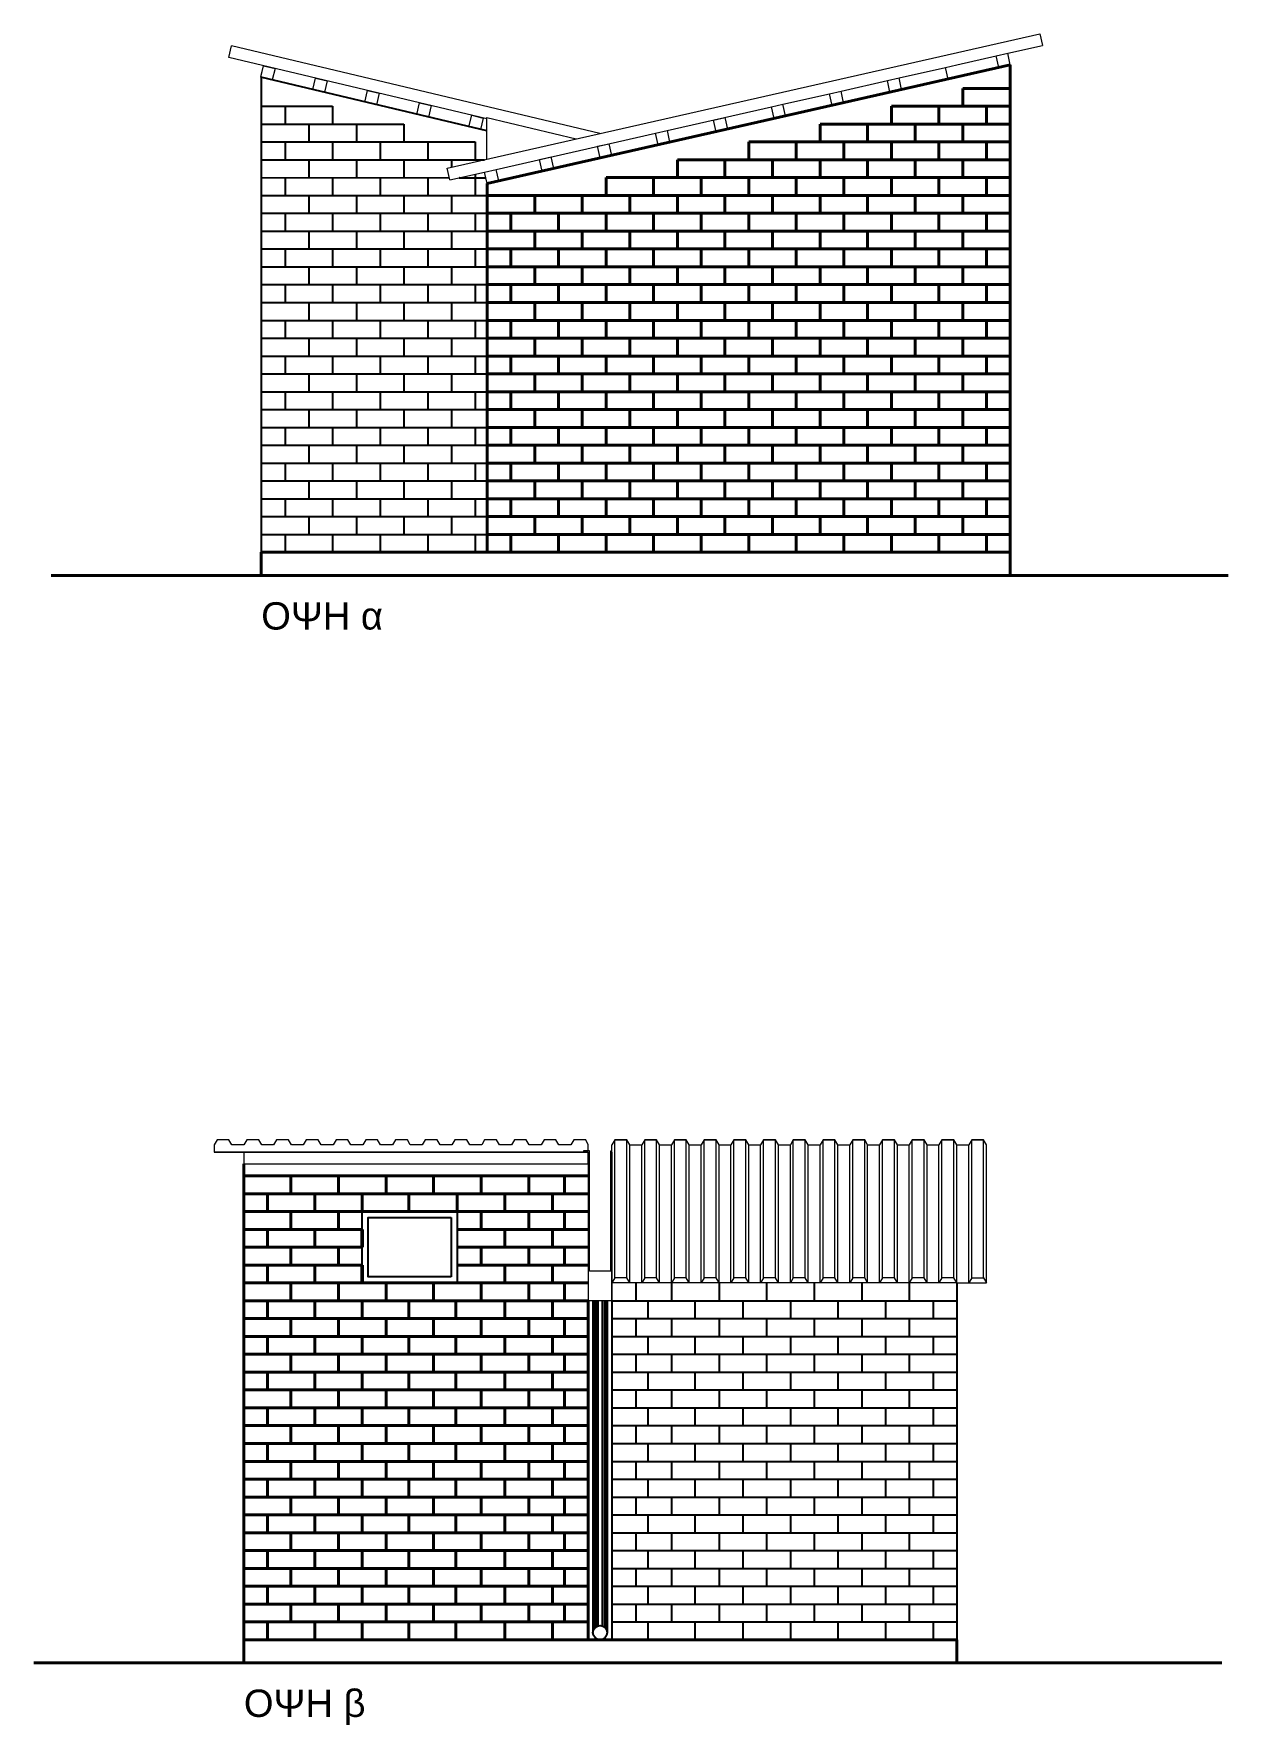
# Model space of a CAD drawing. Header units: millimetres. Extents: x 36.7 to 96.9, y 30.4 to 46.6.
# Drawn here: x 74.21 to 84.25, y 30.35 to 44.57 of the extents above; entities that cross this region are included whole.
import ezdxf

# ---------------------------------------------------------------- set-up
doc = ezdxf.new("R2010")
doc.units = ezdxf.units.MM
for name, color, linetype, lineweight in [('ΠΡΟΒΑΛΛΟΜΕΝΑ 1', 150, 'Continuous', 40), ('ΣΤΕΓΗ', 2, 'Continuous', 20), ('ΤΕΜΝΟΜΕΝΑ', 5, 'Continuous', 50)]:
    doc.layers.add(name, color=color, linetype=linetype, lineweight=lineweight)
doc.layers.add('ΠΡΟΒΑΛΛΟΜΕΝΑ 2', color=8, linetype='Continuous')
doc.styles.get("Standard").update_dxf_attribs({"font": 'arial.ttf'})

msp = doc.modelspace()

# ---------------------------------------------------------------- linework, layer by layer
at = {"layer": 'ΠΡΟΒΑΛΛΟΜΕΝΑ 1'}
for p, q in [((78.019, 43.313), (82.419, 44.31)), ((82.419, 40.213), (82.419, 44.31)), ((82.019, 44.113), (82.419, 44.113)), ((82.019, 44.113), (82.019, 43.963)), ((82.419, 44.213), (82.419, 40.213)), ((81.419, 43.963), (81.419, 43.813)), ((81.419, 43.963), (82.419, 43.963)), ((81.819, 43.963), (81.819, 43.813)), ((82.219, 43.963), (82.219, 43.813)), ((80.819, 43.813), (82.419, 43.813)), ((80.819, 43.813), (80.819, 43.663)), ((81.219, 43.813), (81.219, 43.663)), ((81.619, 43.813), (81.619, 43.658)), ((82.019, 43.813), (82.019, 43.663)), ((80.219, 43.663), (80.219, 43.513)), ((80.219, 43.663), (82.419, 43.663)), ((80.619, 43.663), (80.619, 43.513)), ((81.019, 43.663), (81.019, 43.513)), ((81.419, 43.663), (81.419, 43.513)), ((81.819, 43.663), (81.819, 43.513)), ((82.219, 43.663), (82.219, 43.513)), ((79.619, 43.513), (82.419, 43.513)), ((79.619, 43.513), (79.619, 43.363)), ((80.019, 43.513), (80.019, 43.358)), ((80.419, 43.513), (80.419, 43.363)), ((80.819, 43.513), (80.819, 43.363)), ((81.219, 43.513), (81.219, 43.363)), ((81.619, 43.513), (81.619, 43.358)), ((82.019, 43.513), (82.019, 43.363)), ((78.019, 40.213), (78.019, 43.313)), ((79.019, 43.363), (79.019, 43.213)), ((79.019, 43.363), (82.419, 43.363)), ((79.419, 43.363), (79.419, 43.213)), ((79.819, 43.363), (79.819, 43.213)), ((80.219, 43.363), (80.219, 43.213)), ((80.619, 43.363), (80.619, 43.213)), ((81.019, 43.363), (81.019, 43.213)), ((81.419, 43.363), (81.419, 43.213)), ((81.819, 43.363), (81.819, 43.213)), ((82.219, 43.363), (82.219, 43.213)), ((78.019, 43.213), (78.019, 40.213)), ((78.019, 43.213), (82.419, 43.213)), ((78.419, 43.213), (78.419, 43.063)), ((78.819, 43.213), (78.819, 43.063)), ((79.219, 43.213), (79.219, 43.063)), ((79.619, 43.213), (79.619, 43.063)), ((80.019, 43.213), (80.019, 43.058)), ((80.419, 43.213), (80.419, 43.063)), ((80.819, 43.213), (80.819, 43.063)), ((81.219, 43.213), (81.219, 43.063)), ((81.619, 43.213), (81.619, 43.058)), ((82.019, 43.213), (82.019, 43.063)), ((78.019, 43.063), (82.419, 43.063)), ((78.219, 43.063), (78.219, 42.913)), ((78.619, 43.063), (78.619, 42.913)), ((79.019, 43.063), (79.019, 42.913)), ((79.419, 43.063), (79.419, 42.913)), ((79.819, 43.063), (79.819, 42.913)), ((80.219, 43.063), (80.219, 42.913)), ((80.619, 43.063), (80.619, 42.913)), ((81.019, 43.063), (81.019, 42.913)), ((81.419, 43.063), (81.419, 42.913)), ((81.819, 43.063), (81.819, 42.913)), ((82.219, 43.063), (82.219, 42.913)), ((78.019, 42.913), (82.419, 42.913)), ((78.419, 42.913), (78.419, 42.763)), ((78.819, 42.913), (78.819, 42.763)), ((79.219, 42.913), (79.219, 42.763)), ((79.619, 42.913), (79.619, 42.763)), ((80.019, 42.913), (80.019, 42.758)), ((80.419, 42.913), (80.419, 42.763)), ((80.819, 42.913), (80.819, 42.763)), ((81.219, 42.913), (81.219, 42.763)), ((81.619, 42.913), (81.619, 42.758)), ((82.019, 42.913), (82.019, 42.763)), ((78.019, 42.763), (82.419, 42.763)), ((78.219, 42.763), (78.219, 42.613)), ((78.619, 42.763), (78.619, 42.613)), ((79.019, 42.763), (79.019, 42.613)), ((79.419, 42.763), (79.419, 42.613)), ((79.819, 42.763), (79.819, 42.613)), ((80.219, 42.763), (80.219, 42.613)), ((80.619, 42.763), (80.619, 42.613)), ((81.019, 42.763), (81.019, 42.613)), ((81.419, 42.763), (81.419, 42.613)), ((81.819, 42.763), (81.819, 42.613)), ((82.219, 42.763), (82.219, 42.613)), ((78.019, 42.613), (82.419, 42.613)), ((78.419, 42.613), (78.419, 42.463)), ((78.819, 42.613), (78.819, 42.463)), ((79.219, 42.613), (79.219, 42.463)), ((79.619, 42.613), (79.619, 42.463)), ((80.019, 42.613), (80.019, 42.458)), ((80.419, 42.613), (80.419, 42.463)), ((80.819, 42.613), (80.819, 42.463)), ((81.219, 42.613), (81.219, 42.463)), ((81.619, 42.613), (81.619, 42.458)), ((82.019, 42.613), (82.019, 42.463)), ((78.019, 42.463), (82.419, 42.463)), ((78.219, 42.463), (78.219, 42.313)), ((78.619, 42.463), (78.619, 42.313)), ((79.019, 42.463), (79.019, 42.313)), ((79.419, 42.463), (79.419, 42.313)), ((79.819, 42.463), (79.819, 42.313)), ((80.219, 42.463), (80.219, 42.313)), ((80.619, 42.463), (80.619, 42.313)), ((81.019, 42.463), (81.019, 42.313)), ((81.419, 42.463), (81.419, 42.313)), ((81.819, 42.463), (81.819, 42.313)), ((82.219, 42.463), (82.219, 42.313)), ((78.019, 42.313), (82.419, 42.313)), ((78.419, 42.313), (78.419, 42.163)), ((78.819, 42.313), (78.819, 42.163)), ((79.219, 42.313), (79.219, 42.163)), ((79.619, 42.313), (79.619, 42.163)), ((80.019, 42.313), (80.019, 42.158)), ((80.419, 42.313), (80.419, 42.163)), ((80.819, 42.313), (80.819, 42.163)), ((81.219, 42.313), (81.219, 42.163)), ((81.619, 42.313), (81.619, 42.158)), ((82.019, 42.313), (82.019, 42.163)), ((78.019, 42.163), (82.419, 42.163)), ((78.219, 42.163), (78.219, 42.013)), ((78.619, 42.163), (78.619, 42.013)), ((79.019, 42.163), (79.019, 42.013)), ((79.419, 42.163), (79.419, 42.013)), ((79.819, 42.163), (79.819, 42.013)), ((80.219, 42.163), (80.219, 42.013)), ((80.619, 42.163), (80.619, 42.013)), ((81.019, 42.163), (81.019, 42.013)), ((81.419, 42.163), (81.419, 42.013)), ((81.819, 42.163), (81.819, 42.013)), ((82.219, 42.163), (82.219, 42.013)), ((78.019, 42.013), (82.419, 42.013)), ((78.419, 42.013), (78.419, 41.863)), ((78.819, 42.013), (78.819, 41.863)), ((79.219, 42.013), (79.219, 41.863)), ((79.619, 42.013), (79.619, 41.863)), ((80.019, 42.013), (80.019, 41.858)), ((80.419, 42.013), (80.419, 41.863)), ((80.819, 42.013), (80.819, 41.863)), ((81.219, 42.013), (81.219, 41.863)), ((81.619, 42.013), (81.619, 41.858)), ((82.019, 42.013), (82.019, 41.863)), ((78.019, 41.863), (82.419, 41.863)), ((78.219, 41.863), (78.219, 41.713)), ((78.619, 41.863), (78.619, 41.713)), ((79.019, 41.863), (79.019, 41.713)), ((79.419, 41.863), (79.419, 41.713)), ((79.819, 41.863), (79.819, 41.713)), ((80.219, 41.863), (80.219, 41.713)), ((80.619, 41.863), (80.619, 41.713)), ((81.019, 41.863), (81.019, 41.713)), ((81.419, 41.863), (81.419, 41.713)), ((81.819, 41.863), (81.819, 41.713)), ((82.219, 41.863), (82.219, 41.713)), ((78.019, 41.713), (82.419, 41.713)), ((78.419, 41.713), (78.419, 41.563)), ((78.819, 41.713), (78.819, 41.563)), ((79.219, 41.713), (79.219, 41.563)), ((79.619, 41.713), (79.619, 41.563)), ((80.019, 41.713), (80.019, 41.558)), ((80.419, 41.713), (80.419, 41.563)), ((80.819, 41.713), (80.819, 41.563)), ((81.219, 41.713), (81.219, 41.563)), ((81.619, 41.713), (81.619, 41.558)), ((82.019, 41.713), (82.019, 41.563)), ((78.019, 41.563), (82.419, 41.563)), ((78.219, 41.563), (78.219, 41.413)), ((78.619, 41.563), (78.619, 41.413)), ((79.019, 41.563), (79.019, 41.413)), ((79.419, 41.563), (79.419, 41.413)), ((79.819, 41.563), (79.819, 41.413)), ((80.219, 41.563), (80.219, 41.413)), ((80.619, 41.563), (80.619, 41.413)), ((81.019, 41.563), (81.019, 41.413)), ((81.419, 41.563), (81.419, 41.413)), ((81.819, 41.563), (81.819, 41.413)), ((82.219, 41.563), (82.219, 41.413)), ((78.019, 41.413), (82.419, 41.413)), ((78.419, 41.413), (78.419, 41.263)), ((78.819, 41.413), (78.819, 41.263)), ((79.219, 41.413), (79.219, 41.263)), ((79.619, 41.413), (79.619, 41.263)), ((80.019, 41.413), (80.019, 41.258)), ((80.419, 41.413), (80.419, 41.263)), ((80.819, 41.413), (80.819, 41.263)), ((81.219, 41.413), (81.219, 41.263)), ((81.619, 41.413), (81.619, 41.258)), ((82.019, 41.413), (82.019, 41.263)), ((78.019, 41.263), (82.419, 41.263)), ((78.219, 41.263), (78.219, 41.113)), ((78.619, 41.263), (78.619, 41.113)), ((79.019, 41.263), (79.019, 41.113)), ((79.419, 41.263), (79.419, 41.113)), ((79.819, 41.263), (79.819, 41.113)), ((80.219, 41.263), (80.219, 41.113)), ((80.619, 41.263), (80.619, 41.113)), ((81.019, 41.263), (81.019, 41.113)), ((81.419, 41.263), (81.419, 41.113)), ((81.819, 41.263), (81.819, 41.113)), ((82.219, 41.263), (82.219, 41.113)), ((78.019, 41.113), (82.419, 41.113)), ((78.419, 41.113), (78.419, 40.963)), ((78.819, 41.113), (78.819, 40.963)), ((79.219, 41.113), (79.219, 40.963)), ((79.619, 41.113), (79.619, 40.963)), ((80.019, 41.113), (80.019, 40.958)), ((80.419, 41.113), (80.419, 40.963)), ((80.819, 41.113), (80.819, 40.963)), ((81.219, 41.113), (81.219, 40.963)), ((81.619, 41.113), (81.619, 40.958)), ((82.019, 41.113), (82.019, 40.963)), ((78.019, 40.963), (82.419, 40.963)), ((78.219, 40.963), (78.219, 40.813)), ((78.619, 40.963), (78.619, 40.813)), ((79.019, 40.963), (79.019, 40.813)), ((79.419, 40.963), (79.419, 40.813)), ((79.819, 40.963), (79.819, 40.813)), ((80.219, 40.963), (80.219, 40.813)), ((80.619, 40.963), (80.619, 40.813)), ((81.019, 40.963), (81.019, 40.813)), ((81.419, 40.963), (81.419, 40.813)), ((81.819, 40.963), (81.819, 40.813)), ((82.219, 40.963), (82.219, 40.813)), ((78.019, 40.813), (82.419, 40.813)), ((78.419, 40.813), (78.419, 40.663)), ((78.819, 40.813), (78.819, 40.663)), ((79.219, 40.813), (79.219, 40.663)), ((79.619, 40.813), (79.619, 40.663)), ((80.019, 40.813), (80.019, 40.658)), ((80.419, 40.813), (80.419, 40.663)), ((80.819, 40.813), (80.819, 40.663)), ((81.219, 40.813), (81.219, 40.663)), ((81.619, 40.813), (81.619, 40.658)), ((82.019, 40.813), (82.019, 40.663)), ((78.019, 40.663), (82.419, 40.663)), ((78.219, 40.663), (78.219, 40.513)), ((78.619, 40.663), (78.619, 40.513)), ((79.019, 40.663), (79.019, 40.513)), ((79.419, 40.663), (79.419, 40.513)), ((79.819, 40.663), (79.819, 40.513)), ((80.219, 40.663), (80.219, 40.513)), ((80.619, 40.663), (80.619, 40.513)), ((81.019, 40.663), (81.019, 40.513)), ((81.419, 40.663), (81.419, 40.513)), ((81.819, 40.663), (81.819, 40.513)), ((82.219, 40.663), (82.219, 40.513)), ((78.019, 40.513), (82.419, 40.513)), ((78.419, 40.513), (78.419, 40.363)), ((78.819, 40.513), (78.819, 40.363)), ((79.219, 40.513), (79.219, 40.363)), ((79.619, 40.513), (79.619, 40.363)), ((80.019, 40.513), (80.019, 40.358)), ((80.419, 40.513), (80.419, 40.363)), ((80.819, 40.513), (80.819, 40.363)), ((81.219, 40.513), (81.219, 40.363)), ((81.619, 40.513), (81.619, 40.358)), ((82.019, 40.513), (82.019, 40.363)), ((78.019, 40.363), (82.419, 40.363)), ((78.219, 40.363), (78.219, 40.213)), ((78.619, 40.363), (78.619, 40.213)), ((79.019, 40.363), (79.019, 40.213)), ((79.419, 40.363), (79.419, 40.213)), ((79.819, 40.363), (79.819, 40.213)), ((80.219, 40.363), (80.219, 40.213)), ((80.619, 40.363), (80.619, 40.213)), ((81.019, 40.363), (81.019, 40.208)), ((81.419, 40.363), (81.419, 40.213)), ((81.819, 40.363), (81.819, 40.213)), ((82.219, 40.363), (82.219, 40.213)), ((76.119, 40.213), (78.019, 40.213)), ((76.119, 40.213), (76.119, 40.018)), ((76.119, 40.213), (82.419, 40.213)), ((82.419, 40.213), (82.219, 40.213)), ((82.419, 40.018), (82.419, 40.213)), ((82.419, 40.193), (82.419, 40.018)), ((74.353, 40.018), (84.251, 40.018)), ((75.973, 35.07), (75.973, 31.07)), ((75.973, 31.07), (75.973, 35.07)), ((75.973, 34.97), (78.869, 34.97)), ((76.369, 34.97), (76.369, 34.82)), ((76.769, 34.97), (76.769, 34.82)), ((77.169, 34.97), (77.169, 34.82)), ((77.569, 34.97), (77.569, 34.82)), ((77.969, 34.97), (77.969, 34.82)), ((78.369, 34.97), (78.369, 34.82)), ((78.669, 34.97), (78.669, 34.82)), ((75.973, 34.82), (78.869, 34.82)), ((76.173, 34.82), (76.173, 34.67)), ((76.569, 34.82), (76.569, 34.67)), ((76.969, 34.82), (76.969, 34.67)), ((77.36, 34.82), (77.36, 34.67)), ((77.766, 34.82), (77.766, 34.67)), ((78.169, 34.82), (78.169, 34.67)), ((78.569, 34.82), (78.569, 34.67)), ((75.973, 34.67), (78.869, 34.67)), ((76.369, 34.67), (76.369, 34.52)), ((76.769, 34.67), (76.769, 34.52)), ((77.969, 34.67), (77.969, 34.52)), ((78.369, 34.67), (78.369, 34.52)), ((78.669, 34.67), (78.669, 34.52)), ((75.973, 34.52), (76.969, 34.52)), ((76.173, 34.52), (76.173, 34.37)), ((76.569, 34.52), (76.569, 34.37)), ((77.766, 34.52), (78.869, 34.52)), ((78.169, 34.52), (78.169, 34.37)), ((78.569, 34.52), (78.569, 34.37)), ((75.973, 34.37), (76.969, 34.37)), ((76.369, 34.37), (76.369, 34.22)), ((76.769, 34.37), (76.769, 34.22)), ((77.766, 34.37), (78.869, 34.37)), ((77.969, 34.37), (77.969, 34.22)), ((78.369, 34.37), (78.369, 34.22)), ((78.669, 34.37), (78.669, 34.22)), ((75.973, 34.22), (76.969, 34.22)), ((76.173, 34.22), (76.173, 34.07)), ((76.569, 34.22), (76.569, 34.07)), ((77.766, 34.22), (78.869, 34.22)), ((78.169, 34.22), (78.169, 34.07)), ((78.569, 34.22), (78.569, 34.07)), ((75.973, 34.07), (78.869, 34.07)), ((76.369, 34.07), (76.369, 33.92)), ((76.769, 34.07), (76.769, 33.92)), ((77.169, 34.07), (77.169, 33.92)), ((77.569, 34.07), (77.569, 33.92)), ((77.969, 34.07), (77.969, 33.92)), ((78.369, 34.07), (78.369, 33.92)), ((78.669, 34.07), (78.669, 33.92)), ((75.973, 33.92), (78.869, 33.92)), ((76.173, 33.92), (76.173, 33.77)), ((76.569, 33.92), (76.569, 33.77)), ((76.969, 33.92), (76.969, 33.77)), ((77.36, 33.92), (77.36, 33.77)), ((77.756, 33.92), (77.756, 33.77)), ((78.169, 33.92), (78.169, 33.77)), ((78.569, 33.92), (78.569, 33.77)), ((78.869, 33.92), (78.869, 31.07)), ((75.973, 33.77), (78.869, 33.77)), ((76.369, 33.77), (76.369, 33.62)), ((76.769, 33.77), (76.769, 33.62)), ((77.169, 33.77), (77.169, 33.62)), ((77.569, 33.77), (77.569, 33.62)), ((77.969, 33.77), (77.969, 33.62)), ((78.369, 33.77), (78.369, 33.62)), ((78.669, 33.77), (78.669, 33.62)), ((75.973, 33.62), (78.869, 33.62)), ((76.173, 33.62), (76.173, 33.47)), ((76.569, 33.62), (76.569, 33.47)), ((76.969, 33.62), (76.969, 33.47)), ((77.36, 33.62), (77.36, 33.47)), ((77.756, 33.62), (77.756, 33.47)), ((78.169, 33.62), (78.169, 33.47)), ((78.569, 33.62), (78.569, 33.47)), ((75.973, 33.47), (78.869, 33.47)), ((76.369, 33.47), (76.369, 33.32)), ((76.769, 33.47), (76.769, 33.32)), ((77.169, 33.47), (77.169, 33.32)), ((77.569, 33.47), (77.569, 33.32)), ((77.969, 33.47), (77.969, 33.32)), ((78.369, 33.47), (78.369, 33.32)), ((78.669, 33.47), (78.669, 33.32)), ((75.973, 33.32), (78.869, 33.32)), ((76.173, 33.32), (76.173, 33.17)), ((76.569, 33.32), (76.569, 33.17)), ((76.969, 33.32), (76.969, 33.17)), ((77.36, 33.32), (77.36, 33.17)), ((77.756, 33.32), (77.756, 33.17)), ((78.169, 33.32), (78.169, 33.17)), ((78.569, 33.32), (78.569, 33.17)), ((75.973, 33.17), (77.969, 33.17)), ((76.369, 33.17), (76.369, 33.02)), ((76.769, 33.17), (76.769, 33.02)), ((77.169, 33.17), (77.169, 33.02)), ((77.569, 33.17), (77.569, 33.02)), ((77.756, 33.17), (78.869, 33.17)), ((77.969, 33.17), (77.969, 33.02)), ((78.369, 33.17), (78.369, 33.02)), ((78.669, 33.17), (78.669, 33.02)), ((75.973, 33.02), (77.969, 33.02)), ((76.173, 33.02), (76.173, 32.87)), ((76.569, 33.02), (76.569, 32.87)), ((76.969, 33.02), (76.969, 32.87)), ((77.36, 33.02), (77.36, 32.87)), ((77.756, 33.02), (78.869, 33.02)), ((77.756, 33.02), (77.756, 32.87)), ((78.169, 33.02), (78.169, 32.87)), ((78.569, 33.02), (78.569, 32.87)), ((75.973, 32.87), (77.969, 32.87)), ((76.369, 32.87), (76.369, 32.72)), ((76.769, 32.87), (76.769, 32.72)), ((77.169, 32.87), (77.169, 32.72)), ((77.569, 32.87), (77.569, 32.72)), ((77.756, 32.87), (78.869, 32.87)), ((77.969, 32.87), (77.969, 32.72)), ((78.369, 32.87), (78.369, 32.72)), ((78.669, 32.87), (78.669, 32.72)), ((75.973, 32.72), (77.969, 32.72)), ((76.173, 32.72), (76.173, 32.57)), ((76.569, 32.72), (76.569, 32.57)), ((76.969, 32.72), (76.969, 32.57)), ((77.36, 32.72), (77.36, 32.57)), ((77.756, 32.72), (78.869, 32.72)), ((77.756, 32.72), (77.756, 32.57)), ((78.169, 32.72), (78.169, 32.57)), ((78.569, 32.72), (78.569, 32.57)), ((75.973, 32.57), (77.969, 32.57)), ((76.369, 32.57), (76.369, 32.42)), ((76.769, 32.57), (76.769, 32.42)), ((77.169, 32.57), (77.169, 32.42)), ((77.569, 32.57), (77.569, 32.42)), ((77.756, 32.57), (78.869, 32.57)), ((77.969, 32.57), (77.969, 32.42)), ((78.369, 32.57), (78.369, 32.42)), ((78.669, 32.57), (78.669, 32.42)), ((75.973, 32.42), (77.969, 32.42)), ((76.173, 32.42), (76.173, 32.27)), ((76.569, 32.42), (76.569, 32.27)), ((76.969, 32.42), (76.969, 32.27)), ((77.36, 32.42), (77.36, 32.27)), ((77.756, 32.42), (78.869, 32.42)), ((77.756, 32.42), (77.756, 32.27)), ((78.169, 32.42), (78.169, 32.27)), ((78.569, 32.42), (78.569, 32.27)), ((75.973, 32.27), (77.969, 32.27)), ((76.369, 32.27), (76.369, 32.12)), ((76.769, 32.27), (76.769, 32.12)), ((77.169, 32.27), (77.169, 32.12)), ((77.569, 32.27), (77.569, 32.12)), ((77.756, 32.27), (78.869, 32.27)), ((77.969, 32.27), (77.969, 32.12)), ((78.369, 32.27), (78.369, 32.12)), ((78.669, 32.27), (78.669, 32.12)), ((75.973, 32.12), (77.969, 32.12)), ((76.173, 32.12), (76.173, 31.97)), ((76.569, 32.12), (76.569, 31.97)), ((76.969, 32.12), (76.969, 31.97)), ((77.36, 32.12), (77.36, 31.97)), ((77.756, 32.12), (78.869, 32.12)), ((77.756, 32.12), (77.756, 31.97)), ((78.169, 32.12), (78.169, 31.97)), ((78.569, 32.12), (78.569, 31.97)), ((75.973, 31.97), (77.969, 31.97)), ((76.369, 31.97), (76.369, 31.82)), ((76.769, 31.97), (76.769, 31.82)), ((77.169, 31.97), (77.169, 31.82)), ((77.569, 31.97), (77.569, 31.82)), ((77.756, 31.97), (78.869, 31.97)), ((77.969, 31.97), (77.969, 31.82)), ((78.369, 31.97), (78.369, 31.82)), ((78.669, 31.97), (78.669, 31.82)), ((75.973, 31.82), (77.969, 31.82)), ((76.173, 31.82), (76.173, 31.67)), ((76.569, 31.82), (76.569, 31.67)), ((76.969, 31.82), (76.969, 31.67)), ((77.36, 31.82), (77.36, 31.67)), ((77.756, 31.82), (78.869, 31.82)), ((77.756, 31.82), (77.756, 31.67)), ((78.169, 31.82), (78.169, 31.67)), ((78.569, 31.82), (78.569, 31.67)), ((75.973, 31.67), (77.969, 31.67)), ((76.369, 31.67), (76.369, 31.52)), ((76.769, 31.67), (76.769, 31.52)), ((77.169, 31.67), (77.169, 31.52)), ((77.569, 31.67), (77.569, 31.52)), ((77.756, 31.67), (78.869, 31.67)), ((77.969, 31.67), (77.969, 31.52)), ((78.369, 31.67), (78.369, 31.52)), ((78.669, 31.67), (78.669, 31.52)), ((75.973, 31.52), (77.969, 31.52)), ((76.173, 31.52), (76.173, 31.37)), ((76.569, 31.52), (76.569, 31.37)), ((76.969, 31.52), (76.969, 31.37)), ((77.36, 31.52), (77.36, 31.37)), ((77.756, 31.52), (78.869, 31.52)), ((77.756, 31.52), (77.756, 31.37)), ((78.169, 31.52), (78.169, 31.37)), ((78.569, 31.52), (78.569, 31.37)), ((75.973, 31.37), (77.969, 31.37)), ((76.369, 31.37), (76.369, 31.22)), ((76.769, 31.37), (76.769, 31.22)), ((77.169, 31.37), (77.169, 31.22)), ((77.569, 31.37), (77.569, 31.22)), ((77.756, 31.37), (78.869, 31.37)), ((77.969, 31.37), (77.969, 31.22)), ((78.369, 31.37), (78.369, 31.22)), ((78.669, 31.37), (78.669, 31.22)), ((75.973, 31.22), (77.969, 31.22)), ((76.173, 31.22), (76.173, 31.07)), ((76.569, 31.22), (76.569, 31.07)), ((76.969, 31.22), (76.969, 31.07)), ((77.36, 31.22), (77.36, 31.07)), ((77.756, 31.22), (78.869, 31.22)), ((77.756, 31.22), (77.756, 31.07)), ((78.169, 31.22), (78.169, 31.07)), ((78.569, 31.22), (78.569, 31.07)), ((75.973, 31.07), (78.869, 31.07)), ((75.973, 31.07), (75.973, 30.875)), ((75.973, 31.07), (81.969, 31.07)), ((81.969, 31.07), (81.969, 30.875)), ((74.207, 30.875), (84.198, 30.875))]:
    msp.add_line(p, q, dxfattribs=at)
at = {"layer": 'ΠΡΟΒΑΛΛΟΜΕΝΑ 2'}
for p, q in [((78.015, 43.755), (76.115, 44.207)), ((76.119, 44.206), (76.119, 40.213)), ((76.119, 43.963), (76.719, 43.963)), ((76.319, 43.963), (76.319, 43.813)), ((76.719, 43.963), (76.719, 43.813)), ((76.119, 43.813), (77.319, 43.813)), ((76.519, 43.813), (76.519, 43.663)), ((76.919, 43.813), (76.919, 43.663)), ((77.319, 43.813), (77.319, 43.663)), ((76.119, 43.663), (77.919, 43.663)), ((76.319, 43.663), (76.319, 43.513)), ((76.719, 43.663), (76.719, 43.513)), ((77.119, 43.663), (77.119, 43.513)), ((77.519, 43.663), (77.519, 43.513)), ((77.919, 43.663), (77.919, 43.513)), ((76.119, 43.513), (77.997, 43.513)), ((76.519, 43.513), (76.519, 43.363)), ((76.919, 43.513), (76.919, 43.363)), ((77.319, 43.513), (77.319, 43.363)), ((77.719, 43.513), (77.719, 43.45)), ((77.919, 43.393), (77.919, 43.213)), ((76.119, 43.363), (77.7, 43.362)), ((76.319, 43.363), (76.319, 43.213)), ((76.719, 43.363), (76.719, 43.213)), ((77.119, 43.363), (77.119, 43.213)), ((77.519, 43.362), (77.519, 43.213)), ((77.783, 43.362), (78.008, 43.362)), ((77.787, 43.363), (77.788, 43.363)), ((76.119, 43.213), (78.019, 43.213)), ((76.519, 43.213), (76.519, 43.063)), ((76.919, 43.213), (76.919, 43.063)), ((77.319, 43.213), (77.319, 43.063)), ((77.719, 43.213), (77.719, 43.063)), ((76.119, 43.063), (78.019, 43.063)), ((76.319, 43.063), (76.319, 42.913)), ((76.719, 43.063), (76.719, 42.913)), ((77.119, 43.063), (77.119, 42.913)), ((77.519, 43.063), (77.519, 42.913)), ((77.919, 43.063), (77.919, 42.913)), ((76.119, 42.913), (78.019, 42.913)), ((76.519, 42.913), (76.519, 42.763)), ((76.919, 42.913), (76.919, 42.763)), ((77.319, 42.913), (77.319, 42.763)), ((77.719, 42.913), (77.719, 42.763)), ((76.119, 42.763), (78.019, 42.763)), ((76.319, 42.763), (76.319, 42.613)), ((76.719, 42.763), (76.719, 42.613)), ((77.119, 42.763), (77.119, 42.613)), ((77.519, 42.763), (77.519, 42.613)), ((77.919, 42.763), (77.919, 42.613)), ((76.119, 42.613), (78.019, 42.613)), ((76.519, 42.613), (76.519, 42.463)), ((76.919, 42.613), (76.919, 42.463)), ((77.319, 42.613), (77.319, 42.463)), ((77.719, 42.613), (77.719, 42.463)), ((76.119, 42.463), (78.019, 42.463)), ((76.319, 42.463), (76.319, 42.313)), ((76.719, 42.463), (76.719, 42.313)), ((77.119, 42.463), (77.119, 42.313)), ((77.519, 42.463), (77.519, 42.313)), ((77.919, 42.463), (77.919, 42.313)), ((76.119, 42.313), (78.019, 42.313)), ((76.519, 42.313), (76.519, 42.163)), ((76.919, 42.313), (76.919, 42.163)), ((77.319, 42.313), (77.319, 42.163)), ((77.719, 42.313), (77.719, 42.163)), ((76.119, 42.163), (78.019, 42.163)), ((76.319, 42.163), (76.319, 42.013)), ((76.719, 42.163), (76.719, 42.013)), ((77.119, 42.163), (77.119, 42.013)), ((77.519, 42.163), (77.519, 42.013)), ((77.919, 42.163), (77.919, 42.013)), ((76.119, 42.013), (78.019, 42.013)), ((76.519, 42.013), (76.519, 41.863)), ((76.919, 42.013), (76.919, 41.863)), ((77.319, 42.013), (77.319, 41.863)), ((77.719, 42.013), (77.719, 41.863)), ((76.119, 41.863), (78.019, 41.863)), ((76.319, 41.863), (76.319, 41.713)), ((76.719, 41.863), (76.719, 41.713)), ((77.119, 41.863), (77.119, 41.713)), ((77.519, 41.863), (77.519, 41.713)), ((77.919, 41.863), (77.919, 41.713)), ((76.119, 41.713), (78.019, 41.713)), ((76.519, 41.713), (76.519, 41.563)), ((76.919, 41.713), (76.919, 41.563)), ((77.319, 41.713), (77.319, 41.563)), ((77.719, 41.713), (77.719, 41.563)), ((76.119, 41.563), (78.019, 41.563)), ((76.319, 41.563), (76.319, 41.413)), ((76.719, 41.563), (76.719, 41.413)), ((77.119, 41.563), (77.119, 41.413)), ((77.519, 41.563), (77.519, 41.413)), ((77.919, 41.563), (77.919, 41.413)), ((76.119, 41.413), (78.019, 41.413)), ((76.519, 41.413), (76.519, 41.263)), ((76.919, 41.413), (76.919, 41.263)), ((77.319, 41.413), (77.319, 41.263)), ((77.719, 41.413), (77.719, 41.263)), ((76.119, 41.263), (78.019, 41.263)), ((76.319, 41.263), (76.319, 41.113)), ((76.719, 41.263), (76.719, 41.113)), ((77.119, 41.263), (77.119, 41.113)), ((77.519, 41.263), (77.519, 41.113)), ((77.919, 41.263), (77.919, 41.113)), ((76.119, 41.113), (78.019, 41.113)), ((76.519, 41.113), (76.519, 40.963)), ((76.919, 41.113), (76.919, 40.963)), ((77.319, 41.113), (77.319, 40.963)), ((77.719, 41.113), (77.719, 40.963)), ((76.119, 40.963), (78.019, 40.963)), ((76.319, 40.963), (76.319, 40.813)), ((76.719, 40.963), (76.719, 40.813)), ((77.119, 40.963), (77.119, 40.813)), ((77.519, 40.963), (77.519, 40.813)), ((77.919, 40.963), (77.919, 40.813)), ((76.119, 40.813), (78.019, 40.813)), ((76.519, 40.813), (76.519, 40.663)), ((76.919, 40.813), (76.919, 40.663)), ((77.319, 40.813), (77.319, 40.663)), ((77.719, 40.813), (77.719, 40.663)), ((76.119, 40.663), (78.019, 40.663)), ((76.319, 40.663), (76.319, 40.513)), ((76.719, 40.663), (76.719, 40.513)), ((77.119, 40.663), (77.119, 40.513)), ((77.519, 40.663), (77.519, 40.513)), ((77.919, 40.663), (77.919, 40.513)), ((76.119, 40.513), (78.019, 40.513)), ((76.519, 40.513), (76.519, 40.363)), ((76.919, 40.513), (76.919, 40.363)), ((77.319, 40.513), (77.319, 40.363)), ((77.719, 40.513), (77.719, 40.363)), ((76.119, 40.363), (78.019, 40.363)), ((76.319, 40.363), (76.319, 40.213)), ((76.719, 40.363), (76.719, 40.213)), ((77.119, 40.363), (77.119, 40.213)), ((77.519, 40.363), (77.519, 40.213)), ((77.919, 40.363), (77.919, 40.213)), ((77.716, 34.62), (77.716, 34.12)), ((77.766, 34.67), (77.766, 34.07)), ((79.269, 34.07), (79.269, 33.92)), ((79.569, 34.07), (79.569, 33.92)), ((79.969, 34.07), (79.969, 33.92)), ((80.369, 34.07), (80.369, 33.92)), ((80.769, 34.07), (80.769, 33.92)), ((81.169, 34.07), (81.169, 33.92)), ((81.569, 34.07), (81.569, 33.92)), ((81.969, 34.07), (81.969, 31.07)), ((78.909, 33.92), (78.909, 31.13)), ((78.917, 33.92), (78.917, 31.16)), ((78.932, 33.92), (78.932, 31.176)), ((78.951, 33.92), (78.951, 31.187)), ((78.986, 33.921), (78.986, 31.187)), ((79.005, 33.921), (79.005, 31.176)), ((79.02, 33.92), (79.02, 31.16)), ((79.028, 33.92), (79.028, 31.13)), ((79.069, 33.92), (81.969, 33.92)), ((79.069, 33.92), (79.069, 31.07)), ((79.369, 33.92), (79.369, 33.77)), ((79.769, 33.77), (79.769, 33.92)), ((80.169, 33.92), (80.169, 33.77)), ((80.569, 33.92), (80.569, 33.77)), ((80.969, 33.92), (80.969, 33.77)), ((81.369, 33.92), (81.369, 33.77)), ((81.769, 33.92), (81.769, 33.77)), ((79.069, 33.77), (81.969, 33.77)), ((79.269, 33.77), (79.269, 33.62)), ((79.569, 33.77), (79.569, 33.62)), ((79.969, 33.77), (79.969, 33.62)), ((80.369, 33.77), (80.369, 33.62)), ((80.769, 33.77), (80.769, 33.62)), ((81.169, 33.77), (81.169, 33.62)), ((81.569, 33.77), (81.569, 33.62)), ((79.069, 33.62), (81.969, 33.62)), ((79.369, 33.62), (79.369, 33.47)), ((79.769, 33.47), (79.769, 33.62)), ((80.169, 33.62), (80.169, 33.47)), ((80.569, 33.62), (80.569, 33.47)), ((80.969, 33.62), (80.969, 33.47)), ((81.369, 33.62), (81.369, 33.47)), ((81.769, 33.62), (81.769, 33.47)), ((79.069, 33.47), (81.969, 33.47)), ((79.269, 33.47), (79.269, 33.32)), ((79.569, 33.47), (79.569, 33.32)), ((79.969, 33.47), (79.969, 33.32)), ((80.369, 33.47), (80.369, 33.32)), ((80.769, 33.47), (80.769, 33.32)), ((81.169, 33.47), (81.169, 33.32)), ((81.569, 33.47), (81.569, 33.32)), ((79.069, 33.32), (81.969, 33.32)), ((79.369, 33.32), (79.369, 33.17)), ((79.769, 33.17), (79.769, 33.32)), ((80.169, 33.32), (80.169, 33.17)), ((80.569, 33.32), (80.569, 33.17)), ((80.969, 33.32), (80.969, 33.17)), ((81.369, 33.32), (81.369, 33.17)), ((81.769, 33.32), (81.769, 33.17)), ((79.069, 33.17), (81.969, 33.17)), ((79.269, 33.17), (79.269, 33.02)), ((79.569, 33.17), (79.569, 33.02)), ((79.969, 33.17), (79.969, 33.02)), ((80.369, 33.17), (80.369, 33.02)), ((80.769, 33.17), (80.769, 33.02)), ((81.169, 33.17), (81.169, 33.02)), ((81.569, 33.17), (81.569, 33.02)), ((79.069, 33.02), (81.969, 33.02)), ((79.369, 33.02), (79.369, 32.87)), ((79.769, 32.87), (79.769, 33.02)), ((80.169, 33.02), (80.169, 32.87)), ((80.569, 33.02), (80.569, 32.87)), ((80.969, 33.02), (80.969, 32.87)), ((81.369, 33.02), (81.369, 32.87)), ((81.769, 33.02), (81.769, 32.87)), ((79.069, 32.87), (81.969, 32.87)), ((79.269, 32.87), (79.269, 32.72)), ((79.569, 32.87), (79.569, 32.72)), ((79.969, 32.87), (79.969, 32.72)), ((80.369, 32.87), (80.369, 32.72)), ((80.769, 32.87), (80.769, 32.72)), ((81.169, 32.87), (81.169, 32.72)), ((81.569, 32.87), (81.569, 32.72)), ((79.069, 32.72), (81.969, 32.72)), ((79.369, 32.72), (79.369, 32.57)), ((79.769, 32.57), (79.769, 32.72)), ((80.169, 32.72), (80.169, 32.57)), ((80.569, 32.72), (80.569, 32.57)), ((80.969, 32.72), (80.969, 32.57)), ((81.369, 32.72), (81.369, 32.57)), ((81.769, 32.72), (81.769, 32.57)), ((79.069, 32.57), (81.969, 32.57)), ((79.269, 32.57), (79.269, 32.42)), ((79.569, 32.57), (79.569, 32.42)), ((79.969, 32.57), (79.969, 32.42)), ((80.369, 32.57), (80.369, 32.42)), ((80.769, 32.57), (80.769, 32.42)), ((81.169, 32.57), (81.169, 32.42)), ((81.569, 32.57), (81.569, 32.42)), ((79.069, 32.42), (81.969, 32.42)), ((79.369, 32.42), (79.369, 32.27)), ((79.769, 32.27), (79.769, 32.42)), ((80.169, 32.42), (80.169, 32.27)), ((80.569, 32.42), (80.569, 32.27)), ((80.969, 32.42), (80.969, 32.27)), ((81.369, 32.42), (81.369, 32.27)), ((81.769, 32.42), (81.769, 32.27)), ((79.069, 32.27), (81.969, 32.27)), ((79.269, 32.27), (79.269, 32.12)), ((79.569, 32.27), (79.569, 32.12)), ((79.969, 32.27), (79.969, 32.12)), ((80.369, 32.27), (80.369, 32.12)), ((80.769, 32.27), (80.769, 32.12)), ((81.169, 32.27), (81.169, 32.12)), ((81.569, 32.27), (81.569, 32.12)), ((79.069, 32.12), (81.969, 32.12)), ((79.369, 32.12), (79.369, 31.97)), ((79.769, 31.97), (79.769, 32.12)), ((80.169, 32.12), (80.169, 31.97)), ((80.569, 32.12), (80.569, 31.97)), ((80.969, 32.12), (80.969, 31.97)), ((81.369, 32.12), (81.369, 31.97)), ((81.769, 32.12), (81.769, 31.97)), ((79.069, 31.97), (81.969, 31.97)), ((79.269, 31.97), (79.269, 31.82)), ((79.569, 31.97), (79.569, 31.82)), ((79.969, 31.97), (79.969, 31.82)), ((80.369, 31.97), (80.369, 31.82)), ((80.769, 31.97), (80.769, 31.82)), ((81.169, 31.97), (81.169, 31.82)), ((81.569, 31.97), (81.569, 31.82)), ((79.069, 31.82), (81.969, 31.82)), ((79.369, 31.82), (79.369, 31.67)), ((79.769, 31.67), (79.769, 31.82)), ((80.169, 31.82), (80.169, 31.67)), ((80.569, 31.82), (80.569, 31.67)), ((80.969, 31.82), (80.969, 31.67)), ((81.369, 31.82), (81.369, 31.67)), ((81.769, 31.82), (81.769, 31.67)), ((79.069, 31.67), (81.969, 31.67)), ((79.269, 31.67), (79.269, 31.52)), ((79.569, 31.67), (79.569, 31.52)), ((79.969, 31.67), (79.969, 31.52)), ((80.369, 31.67), (80.369, 31.52)), ((80.769, 31.67), (80.769, 31.52)), ((81.169, 31.67), (81.169, 31.52)), ((81.569, 31.67), (81.569, 31.52)), ((79.069, 31.52), (81.969, 31.52)), ((79.369, 31.52), (79.369, 31.37)), ((79.769, 31.37), (79.769, 31.52)), ((80.169, 31.52), (80.169, 31.37)), ((80.569, 31.52), (80.569, 31.37)), ((80.969, 31.52), (80.969, 31.37)), ((81.369, 31.52), (81.369, 31.37)), ((81.769, 31.52), (81.769, 31.37)), ((79.069, 31.37), (81.969, 31.37)), ((79.269, 31.37), (79.269, 31.22)), ((79.569, 31.37), (79.569, 31.22)), ((79.969, 31.37), (79.969, 31.22)), ((80.369, 31.37), (80.369, 31.22)), ((80.769, 31.37), (80.769, 31.22)), ((81.169, 31.37), (81.169, 31.22)), ((81.569, 31.37), (81.569, 31.22)), ((79.069, 31.22), (81.969, 31.22)), ((79.369, 31.22), (79.369, 31.07)), ((79.769, 31.07), (79.769, 31.22)), ((80.169, 31.22), (80.169, 31.07)), ((80.569, 31.22), (80.569, 31.07)), ((80.969, 31.22), (80.969, 31.07)), ((81.369, 31.22), (81.369, 31.07)), ((81.769, 31.22), (81.769, 31.07))]:
    msp.add_line(p, q, dxfattribs=at)
for points in [[(77.756, 34.07), (76.969, 34.07), (76.969, 34.67), (77.766, 34.67)], [(77.716, 34.12), (77.019, 34.12), (77.019, 34.62), (77.716, 34.62)]]:
    msp.add_lwpolyline(points, dxfattribs=at)
msp.add_circle((78.969, 31.13), 0.0598, dxfattribs=at)
at = {"layer": 'ΣΤΕΓΗ'}
for p, q in [((77.682, 43.442), (82.667, 44.572)), ((82.667, 44.572), (82.69, 44.474)), ((75.846, 44.374), (75.869, 44.471)), ((78.015, 43.857), (75.846, 44.374)), ((78.968, 43.733), (75.869, 44.471)), ((81.97, 44.311), (82.299, 44.386)), ((82.299, 44.386), (82.397, 44.408)), ((82.322, 44.288), (82.299, 44.386)), ((82.397, 44.408), (82.69, 44.474)), ((82.419, 44.31), (82.397, 44.408)), ((76.115, 44.207), (76.138, 44.304)), ((81.483, 44.201), (81.873, 44.289)), ((81.873, 44.289), (81.97, 44.311)), ((81.895, 44.192), (81.873, 44.289)), ((82.322, 44.288), (82.419, 44.31)), ((76.553, 44.103), (76.576, 44.2)), ((80.897, 44.068), (80.995, 44.09)), ((80.995, 44.09), (81.385, 44.179)), ((81.017, 43.993), (80.995, 44.09)), ((81.385, 44.179), (81.483, 44.201)), ((81.407, 44.081), (81.385, 44.179)), ((81.407, 44.081), (81.505, 44.103)), ((81.505, 44.103), (81.483, 44.201)), ((79.532, 43.758), (80.41, 43.957)), ((80.41, 43.957), (80.507, 43.98)), ((80.432, 43.86), (80.41, 43.957)), ((80.507, 43.98), (80.897, 44.068)), ((80.529, 43.882), (80.507, 43.98)), ((80.92, 43.97), (80.897, 44.068)), ((80.92, 43.97), (81.019, 43.993)), ((78.015, 43.517), (78.015, 43.867)), ((78.015, 43.867), (78.769, 43.688)), ((79.922, 43.847), (80.02, 43.869)), ((79.944, 43.749), (79.922, 43.847)), ((80.042, 43.771), (80.02, 43.869)), ((80.432, 43.86), (80.529, 43.882)), ((78.095, 43.432), (79.435, 43.736)), ((79.944, 43.749), (80.042, 43.771)), ((78.459, 43.515), (78.557, 43.537)), ((78.481, 43.418), (78.459, 43.515)), ((78.579, 43.44), (78.557, 43.537)), ((78.947, 43.626), (79.045, 43.648)), ((78.969, 43.528), (78.947, 43.626)), ((78.969, 43.528), (79.067, 43.55)), ((79.067, 43.55), (79.045, 43.648)), ((77.704, 43.344), (77.682, 43.442)), ((77.704, 43.344), (77.997, 43.41)), ((77.997, 43.41), (78.095, 43.432)), ((78.019, 43.313), (77.997, 43.41)), ((78.117, 43.335), (78.095, 43.432)), ((78.481, 43.418), (78.579, 43.44)), ((78.019, 43.313), (78.117, 43.335)), ((75.748, 35.274), (75.723, 35.23)), ((75.798, 35.274), (75.748, 35.274)), ((75.848, 35.274), (75.798, 35.274)), ((75.873, 35.23), (75.848, 35.274)), ((75.998, 35.274), (75.973, 35.23)), ((76.048, 35.274), (75.998, 35.274)), ((76.098, 35.274), (76.048, 35.274)), ((76.123, 35.23), (76.098, 35.274)), ((76.248, 35.274), (76.223, 35.23)), ((76.348, 35.274), (76.248, 35.274)), ((76.373, 35.23), (76.348, 35.274)), ((76.498, 35.274), (76.473, 35.23)), ((76.598, 35.274), (76.498, 35.274)), ((76.623, 35.23), (76.598, 35.274)), ((76.748, 35.274), (76.723, 35.23)), ((76.848, 35.274), (76.748, 35.274)), ((76.873, 35.23), (76.848, 35.274)), ((76.998, 35.274), (76.973, 35.23)), ((77.098, 35.274), (76.998, 35.274)), ((77.123, 35.23), (77.098, 35.274)), ((77.248, 35.274), (77.223, 35.23)), ((77.348, 35.274), (77.248, 35.274)), ((77.373, 35.23), (77.348, 35.274)), ((77.498, 35.274), (77.473, 35.23)), ((77.598, 35.274), (77.498, 35.274)), ((77.623, 35.23), (77.598, 35.274)), ((77.748, 35.274), (77.723, 35.23)), ((77.848, 35.274), (77.748, 35.274)), ((77.873, 35.23), (77.848, 35.274)), ((77.998, 35.274), (77.973, 35.23)), ((78.098, 35.274), (77.998, 35.274)), ((78.123, 35.23), (78.098, 35.274)), ((78.248, 35.274), (78.223, 35.23)), ((78.348, 35.274), (78.248, 35.274)), ((78.373, 35.23), (78.348, 35.274)), ((78.498, 35.274), (78.473, 35.23)), ((78.598, 35.274), (78.498, 35.274)), ((78.623, 35.23), (78.598, 35.274)), ((78.748, 35.274), (78.723, 35.23)), ((78.848, 35.274), (78.748, 35.274)), ((78.869, 35.23), (78.848, 35.274)), ((79.094, 35.274), (79.069, 35.23)), ((79.094, 35.274), (79.194, 35.274)), ((79.094, 34.114), (79.094, 35.274)), ((79.144, 35.274), (79.094, 35.274)), ((79.194, 35.274), (79.144, 35.274)), ((79.194, 34.114), (79.194, 35.274)), ((79.219, 35.23), (79.194, 35.274)), ((79.344, 35.274), (79.319, 35.23)), ((79.344, 35.274), (79.444, 35.274)), ((79.344, 34.114), (79.344, 35.274)), ((79.394, 35.274), (79.344, 35.274)), ((79.444, 35.274), (79.394, 35.274)), ((79.444, 34.114), (79.444, 35.274)), ((79.469, 35.23), (79.444, 35.274)), ((79.594, 35.274), (79.569, 35.23)), ((79.594, 35.274), (79.694, 35.274)), ((79.594, 34.114), (79.594, 35.274)), ((79.644, 35.274), (79.594, 35.274)), ((79.694, 35.274), (79.644, 35.274)), ((79.694, 34.114), (79.694, 35.274)), ((79.719, 35.23), (79.694, 35.274)), ((79.844, 35.274), (79.819, 35.23)), ((79.844, 35.274), (79.944, 35.274)), ((79.844, 34.114), (79.844, 35.274)), ((79.894, 35.274), (79.844, 35.274)), ((79.944, 35.274), (79.894, 35.274)), ((79.944, 34.114), (79.944, 35.274)), ((79.969, 35.23), (79.944, 35.274)), ((80.094, 35.274), (80.069, 35.23)), ((80.094, 35.274), (80.194, 35.274)), ((80.094, 34.114), (80.094, 35.274)), ((80.144, 35.274), (80.094, 35.274)), ((80.194, 35.274), (80.144, 35.274)), ((80.194, 34.114), (80.194, 35.274)), ((80.219, 35.23), (80.194, 35.274)), ((80.344, 35.274), (80.319, 35.23)), ((80.344, 35.274), (80.444, 35.274)), ((80.344, 34.114), (80.344, 35.274)), ((80.394, 35.274), (80.344, 35.274)), ((80.444, 35.274), (80.394, 35.274)), ((80.444, 34.114), (80.444, 35.274)), ((80.469, 35.23), (80.444, 35.274)), ((80.594, 35.274), (80.569, 35.23)), ((80.594, 35.274), (80.694, 35.274)), ((80.594, 34.114), (80.594, 35.274)), ((80.644, 35.274), (80.594, 35.274)), ((80.694, 35.274), (80.644, 35.274)), ((80.694, 34.114), (80.694, 35.274)), ((80.719, 35.23), (80.694, 35.274)), ((80.844, 35.274), (80.819, 35.23)), ((80.844, 35.274), (80.944, 35.274)), ((80.844, 34.114), (80.844, 35.274)), ((80.894, 35.274), (80.844, 35.274)), ((80.944, 35.274), (80.894, 35.274)), ((80.944, 34.114), (80.944, 35.274)), ((80.969, 35.23), (80.944, 35.274)), ((81.094, 35.274), (81.069, 35.23)), ((81.094, 35.274), (81.194, 35.274)), ((81.094, 34.114), (81.094, 35.274)), ((81.144, 35.274), (81.094, 35.274)), ((81.194, 35.274), (81.144, 35.274)), ((81.194, 34.114), (81.194, 35.274)), ((81.219, 35.23), (81.194, 35.274)), ((81.344, 35.274), (81.319, 35.23)), ((81.344, 35.274), (81.444, 35.274)), ((81.344, 34.114), (81.344, 35.274)), ((81.394, 35.274), (81.344, 35.274)), ((81.444, 35.274), (81.394, 35.274)), ((81.444, 34.114), (81.444, 35.274)), ((81.469, 35.23), (81.444, 35.274)), ((81.594, 35.274), (81.569, 35.23)), ((81.594, 35.274), (81.694, 35.274)), ((81.594, 34.114), (81.594, 35.274)), ((81.644, 35.274), (81.594, 35.274)), ((81.694, 35.274), (81.644, 35.274)), ((81.694, 34.114), (81.694, 35.274)), ((81.719, 35.23), (81.694, 35.274)), ((81.844, 35.274), (81.819, 35.23)), ((81.844, 35.274), (81.944, 35.274)), ((81.844, 34.114), (81.844, 35.274)), ((81.894, 35.274), (81.844, 35.274)), ((81.944, 35.274), (81.894, 35.274)), ((81.944, 34.114), (81.944, 35.274)), ((81.969, 35.23), (81.944, 35.274)), ((82.094, 35.274), (82.069, 35.23)), ((82.094, 35.274), (82.194, 35.274)), ((82.094, 34.114), (82.094, 35.274)), ((82.144, 35.274), (82.094, 35.274)), ((82.194, 35.274), (82.144, 35.274)), ((82.194, 34.114), (82.194, 35.274)), ((82.219, 35.23), (82.194, 35.274)), ((75.723, 35.23), (75.723, 35.17)), ((75.723, 35.17), (78.869, 35.17)), ((78.869, 35.17), (75.723, 35.17)), ((75.973, 35.23), (75.873, 35.23)), ((75.973, 35.17), (75.973, 35.07)), ((76.223, 35.23), (76.123, 35.23)), ((76.473, 35.23), (76.373, 35.23)), ((76.723, 35.23), (76.623, 35.23)), ((76.973, 35.23), (76.873, 35.23)), ((77.223, 35.23), (77.123, 35.23)), ((77.473, 35.23), (77.373, 35.23)), ((77.723, 35.23), (77.623, 35.23)), ((77.973, 35.23), (77.873, 35.23)), ((78.223, 35.23), (78.123, 35.23)), ((78.473, 35.23), (78.373, 35.23)), ((78.723, 35.23), (78.623, 35.23)), ((78.879, 35.18), (78.829, 35.18)), ((78.829, 35.18), (78.829, 35.17)), ((78.829, 35.17), (78.869, 35.17)), ((78.869, 35.18), (78.869, 35.23)), ((78.869, 35.07), (78.869, 35.17)), ((78.879, 34.17), (78.879, 35.18)), ((79.059, 34.17), (79.059, 35.18)), ((79.059, 35.18), (79.069, 35.18)), ((79.069, 33.92), (79.069, 35.23)), ((79.069, 35.17), (79.069, 34.171)), ((79.219, 34.07), (79.219, 35.23)), ((79.219, 35.23), (79.319, 35.23)), ((79.319, 34.07), (79.319, 35.23)), ((79.469, 34.07), (79.469, 35.23)), ((79.469, 35.23), (79.569, 35.23)), ((79.569, 34.07), (79.569, 35.23)), ((79.719, 34.07), (79.719, 35.23)), ((79.719, 35.23), (79.819, 35.23)), ((79.819, 34.07), (79.819, 35.23)), ((79.969, 34.07), (79.969, 35.23)), ((79.969, 35.23), (80.069, 35.23)), ((80.069, 34.07), (80.069, 35.23)), ((80.219, 34.07), (80.219, 35.23)), ((80.219, 35.23), (80.319, 35.23)), ((80.319, 34.07), (80.319, 35.23)), ((80.469, 34.07), (80.469, 35.23)), ((80.469, 35.23), (80.569, 35.23)), ((80.569, 34.07), (80.569, 35.23)), ((80.719, 34.07), (80.719, 35.23)), ((80.719, 35.23), (80.819, 35.23)), ((80.819, 34.07), (80.819, 35.23)), ((80.969, 34.07), (80.969, 35.23)), ((80.969, 35.23), (81.069, 35.23)), ((81.069, 34.07), (81.069, 35.23)), ((81.219, 34.07), (81.219, 35.23)), ((81.219, 35.23), (81.319, 35.23)), ((81.319, 34.07), (81.319, 35.23)), ((81.469, 34.07), (81.469, 35.23)), ((81.469, 35.23), (81.569, 35.23)), ((81.569, 34.07), (81.569, 35.23)), ((81.719, 34.07), (81.719, 35.23)), ((81.719, 35.23), (81.819, 35.23)), ((81.819, 34.07), (81.819, 35.23)), ((81.969, 34.07), (81.969, 35.23)), ((81.969, 35.23), (82.069, 35.23)), ((82.069, 34.07), (82.069, 35.23)), ((82.219, 34.07), (82.219, 35.23)), ((75.973, 35.07), (78.869, 35.07)), ((78.869, 35.07), (78.869, 33.92)), ((79.059, 34.17), (78.879, 34.17)), ((79.069, 34.17), (79.059, 34.17)), ((79.069, 33.92), (79.069, 34.17)), ((79.069, 34.17), (79.069, 33.92)), ((79.069, 34.17), (79.069, 33.92)), ((79.094, 34.114), (79.069, 34.07)), ((81.969, 34.07), (79.069, 34.07)), ((79.144, 34.114), (79.094, 34.114)), ((79.194, 34.114), (79.144, 34.114)), ((79.219, 34.07), (79.194, 34.114)), ((79.319, 34.07), (79.219, 34.07)), ((79.344, 34.114), (79.319, 34.07)), ((79.444, 34.114), (79.344, 34.114)), ((79.469, 34.07), (79.444, 34.114)), ((79.569, 34.07), (79.469, 34.07)), ((79.594, 34.114), (79.569, 34.07)), ((79.694, 34.114), (79.594, 34.114)), ((79.719, 34.07), (79.694, 34.114)), ((79.819, 34.07), (79.719, 34.07)), ((79.844, 34.114), (79.819, 34.07)), ((79.944, 34.114), (79.844, 34.114)), ((79.969, 34.07), (79.944, 34.114)), ((80.069, 34.07), (79.969, 34.07)), ((80.094, 34.114), (80.069, 34.07)), ((80.194, 34.114), (80.094, 34.114)), ((80.219, 34.07), (80.194, 34.114)), ((80.319, 34.07), (80.219, 34.07)), ((80.344, 34.114), (80.319, 34.07)), ((80.444, 34.114), (80.344, 34.114)), ((80.469, 34.07), (80.444, 34.114)), ((80.569, 34.07), (80.469, 34.07)), ((80.594, 34.114), (80.569, 34.07)), ((80.694, 34.114), (80.594, 34.114)), ((80.719, 34.07), (80.694, 34.114)), ((80.819, 34.07), (80.719, 34.07)), ((80.844, 34.114), (80.819, 34.07)), ((80.944, 34.114), (80.844, 34.114)), ((80.969, 34.07), (80.944, 34.114)), ((81.069, 34.07), (80.969, 34.07)), ((81.094, 34.114), (81.069, 34.07)), ((81.194, 34.114), (81.094, 34.114)), ((81.219, 34.07), (81.194, 34.114)), ((81.319, 34.07), (81.219, 34.07)), ((81.344, 34.114), (81.319, 34.07)), ((81.444, 34.114), (81.344, 34.114)), ((81.469, 34.07), (81.444, 34.114)), ((81.569, 34.07), (81.469, 34.07)), ((81.594, 34.114), (81.569, 34.07)), ((81.694, 34.114), (81.594, 34.114)), ((81.719, 34.07), (81.694, 34.114)), ((81.819, 34.07), (81.719, 34.07)), ((81.844, 34.114), (81.819, 34.07)), ((81.944, 34.114), (81.844, 34.114)), ((81.969, 34.07), (81.944, 34.114)), ((81.969, 34.07), (81.969, 34.07)), ((81.969, 34.07), (82.219, 34.07)), ((81.969, 34.07), (81.969, 34.07)), ((82.094, 34.114), (82.069, 34.07)), ((82.094, 34.114), (82.194, 34.114)), ((82.194, 34.114), (82.219, 34.07)), ((79.069, 33.92), (78.869, 33.92))]:
    msp.add_line(p, q, dxfattribs=at)
msp.add_lwpolyline([(76.119, 44.225), (76.138, 44.304), (76.235, 44.281), (76.212, 44.184), (76.115, 44.207)], dxfattribs=at)
for points in [[(76.65, 44.08), (76.553, 44.103), (76.576, 44.2), (76.673, 44.177)], [(77.088, 43.975), (76.99, 43.998), (77.014, 44.096), (77.111, 44.073)], [(77.525, 43.871), (77.428, 43.894), (77.451, 43.992), (77.549, 43.968)], [(77.963, 43.767), (77.866, 43.79), (77.889, 43.887), (77.986, 43.864)], [(79.554, 43.661), (79.457, 43.639), (79.435, 43.736), (79.532, 43.758)]]:
    msp.add_lwpolyline(points, close=True, dxfattribs=at)
at = {"layer": 'ΤΕΜΝΟΜΕΝΑ'}
for p, q in [((76.969, 34.52), (76.969, 34.37)), ((76.969, 34.22), (76.969, 34.07))]:
    msp.add_line(p, q, dxfattribs=at)

# ---------------------------------------------------------------- texts
at = {"layer": 'ΠΡΟΒΑΛΛΟΜΕΝΑ 2', "char_height": 0.2297, "attachment_point": 1}
for s, insert in [('ΟΨΗ α', (76.119, 39.793)), ('ΟΨΗ β', (75.973, 30.651))]:
    msp.add_mtext_dynamic_manual_height_columns(s, width=2.82521, gutter_width=1.149, heights=[0], dxfattribs=dict(at, insert=insert))

doc.saveas('drawing.dxf')
